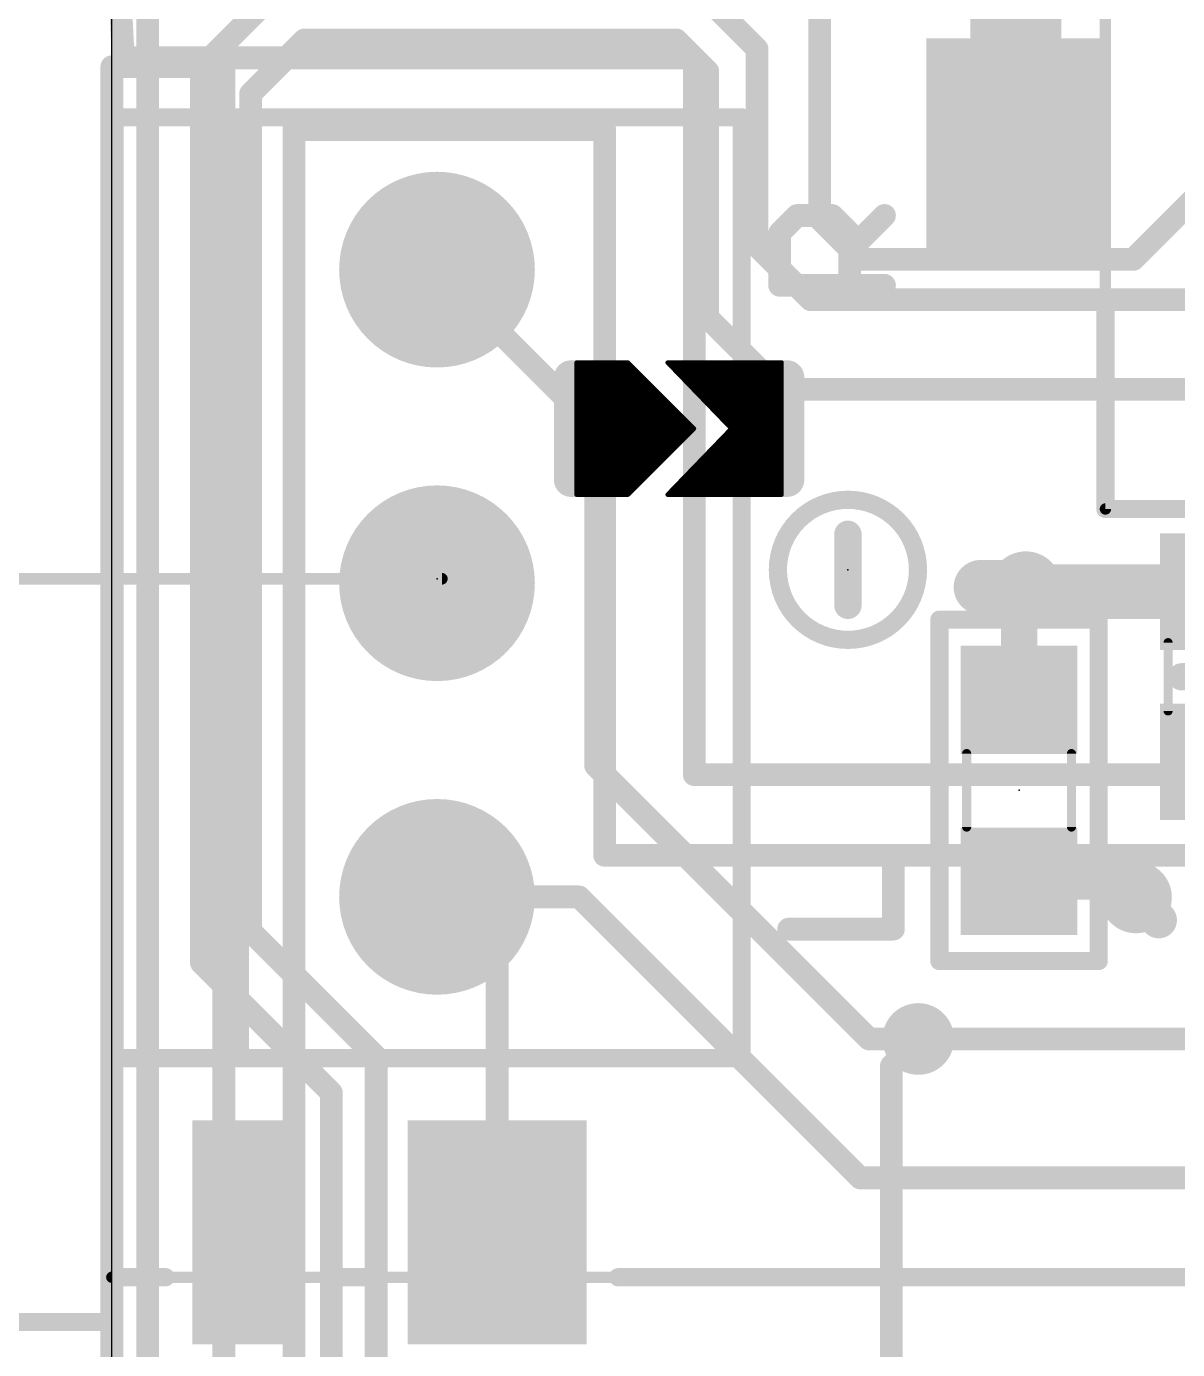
# Model space of a CAD drawing. Extents: x -21 to 68.1, y -13.1 to 62.4.
# Drawn here: x -0.95 to 11.89, y 19.08 to 33.85 of the extents above; entities that cross this region are included whole.
import ezdxf

# ---------------------------------------------------------------- set-up
doc = ezdxf.new("R2010")
doc.units = 0
for name, color, linetype in [('1', 12, 'CONTINUOUS'), ('16', 132, 'CONTINUOUS'), ('17', 110, 'CONTINUOUS'), ('18', 110, 'CONTINUOUS'), ('20', 53, 'CONTINUOUS'), ('21', 53, 'CONTINUOUS'), ('23', 53, 'CONTINUOUS'), ('24', 53, 'CONTINUOUS'), ('47', 253, 'CONTINUOUS'), ('51', 253, 'CONTINUOUS')]:
    doc.layers.add(name, color=color, linetype=linetype)

# ---------------------------------------------------------------- blocks, each defined once
blk = doc.blocks.new('RECT')
blk.add_solid([(-0.5, -0.5), (0.5, -0.5), (-0.5, 0.5), (0.5, 0.5)])
blk = doc.blocks.new('RECT121920X243840R50')
at = {"const_width": 0.1905}
blk.add_lwpolyline([(0.2858, -0.5715), (0.2858, 0.5715, 0.4142), (0.1905, 0.6668), (-0.1905, 0.6668, 0.4142), (-0.2858, 0.5715), (-0.2858, -0.5715, 0.4142), (-0.1905, -0.6668), (0.1905, -0.6668, 0.4142)], format="xyb", close=True, dxfattribs=at)
blk.add_solid([(-0.2159, -0.5969), (0.2159, -0.5969), (-0.2159, 0.5969), (0.2159, 0.5969)])
blk = doc.blocks.new('ROUNDP')
at = {"const_width": 0.5}
blk.add_lwpolyline([(0, -0.25, 1), (0, 0.25, 1), (0, -0.25)], format="xyb", dxfattribs=at)
blk = doc.blocks.new('ROUNDV')
at = {"const_width": 0.5}
blk.add_lwpolyline([(0, -0.25, 1), (0, 0.25, 1), (0, -0.25)], format="xyb", dxfattribs=at)

msp = doc.modelspace()

# ---------------------------------------------------------------- linework, layer by layer
at = {"layer": '1'}
for points, const_width in [([(10.089, 32.519), (10.089, 36.758)], 1.016), ([(1.8, 34.2), (1, 33.4)], 0.254), ([(7.2, 33.6), (6.6, 34.2)], 0.254), ([(2.15, 33.7), (1.55, 33.1)], 0.254), ([(6.3, 33.7), (2.15, 33.7)], 0.254), ([(6.65, 33.35), (6.3, 33.7)], 0.254), ([(7.2, 31.4), (7.2, 33.6)], 0.254), ([(1, 33.4), (1, 23.4)], 0.254), ([(6.65, 30.6), (6.65, 33.35)], 0.254), ([(1.55, 33.1), (1.55, 23.75)], 0.254), ([(7.8, 30.8), (7.2, 31.4)], 0.254), ([(5.4, 29.365), (3.629, 31.136)], 0.254), ([(13.45, 30.8), (7.8, 30.8)], 0.254), ([(7.45, 29.8), (6.65, 30.6)], 0.254), ([(12.3, 29.8), (7.45, 29.8)], 0.254), ([(5.4, 25.6), (5.4, 29.365)], 0.254), ([(10.256, 27.536), (10.2, 27.592)], 0.6096), ([(10.25, 27.542), (10.2, 27.592)], 0.6096), ([(10.125, 27.517), (10.2, 27.592)], 0.4064), ([(12.448, 27.542), (10.25, 27.542)], 0.6096), ([(10.125, 26.341), (10.125, 27.517)], 0.4064), ([(8.45, 22.55), (5.4, 25.6)], 0.254), ([(10.125, 24.309), (11.251, 24.309)], 0.4064), ([(11.251, 24.309), (11.43, 24.13)], 0.4064), ([(3.629, 24.136), (5.214, 24.136)], 0.254), ([(4.3, 23.465), (3.629, 24.136)], 0.254), ([(5.214, 24.136), (8.35, 21)], 0.254), ([(1.55, 23.75), (2.95, 22.35)], 0.254), ([(1, 23.4), (2.45, 21.95)], 0.254), ([(4.3, 20.391), (4.3, 23.465)], 0.254), ([(8.45, 22.55), (9, 22.55)], 0.254), ([(9, 22.55), (13.5, 22.55)], 0.254), ([(2.95, 22.35), (2.95, 18.9)], 0.254), ([(2.45, 21.95), (2.45, 18.45)], 0.254), ([(8.35, 21), (12.5, 21)], 0.254)]:
    msp.add_lwpolyline(points, dxfattribs=dict(at, const_width=const_width))
for points, const_width in [([(2.15, 33.7635, 1), (2.15, 33.6365)], 0.127), ([(2.1949, 33.6551, 1), (2.1051, 33.7449)], 0.127), ([(6.3449, 33.7449, 1), (6.2551, 33.6551)], 0.127), ([(6.3, 33.6365, 1), (6.3, 33.7635)], 0.127), ([(7.2635, 33.6, 1), (7.1365, 33.6)], 0.127), ([(7.1551, 33.5551, 1), (7.2449, 33.6449)], 0.127), ([(1.0635, 33.4, 1), (0.9365, 33.4)], 0.127), ([(0.9551, 33.4449, 1), (1.0449, 33.3551)], 0.127), ([(6.7135, 33.35, 1), (6.5865, 33.35)], 0.127), ([(6.6051, 33.3051, 1), (6.6949, 33.3949)], 0.127), ([(1.6135, 33.1, 1), (1.4865, 33.1)], 0.127), ([(1.5051, 33.1449, 1), (1.5949, 33.0551)], 0.127), ([(9.835, 32.519, 1), (10.343, 32.519)], 0.508), ([(7.2449, 31.4449, 1), (7.1551, 31.3551)], 0.127), ([(7.1365, 31.4, 1), (7.2635, 31.4)], 0.127), ([(3.6739, 31.1809, 1), (3.5841, 31.0911)], 0.127), ([(7.8, 30.8635, 1), (7.8, 30.7365)], 0.127), ([(7.7551, 30.7551, 1), (7.8449, 30.8449)], 0.127), ([(6.6949, 30.6449, 1), (6.6051, 30.5551)], 0.127), ([(6.5865, 30.6, 1), (6.7135, 30.6)], 0.127), ([(7.45, 29.8635, 1), (7.45, 29.7365)], 0.127), ([(7.4051, 29.7551, 1), (7.4949, 29.8449)], 0.127), ([(5.4635, 29.365, 1), (5.3365, 29.365)], 0.127), ([(5.3551, 29.3201, 1), (5.4449, 29.4099)], 0.127), ([(10.3078, 27.6998, 1), (10.0922, 27.4842)], 0.3048), ([(10.3078, 27.6998, 1), (10.0922, 27.4842)], 0.3048), ([(10.25, 27.6944, 1), (10.25, 27.3896)], 0.3048), ([(10.1422, 27.4342, 1), (10.3578, 27.6498)], 0.3048), ([(10.1482, 27.4282, 1), (10.3638, 27.6438)], 0.3048), ([(10.2718, 27.5202, 1), (10.1282, 27.6638)], 0.2032), ([(10.2266, 27.517, 1), (10.0234, 27.517)], 0.2032), ([(10.0532, 27.5888, 1), (10.1968, 27.4452)], 0.2032), ([(10.0234, 26.341, 1), (10.2266, 26.341)], 0.2032), ([(5.4449, 25.6449, 1), (5.3551, 25.5551)], 0.127), ([(5.3365, 25.6, 1), (5.4635, 25.6)], 0.127), ([(10.125, 24.4106, 1), (10.125, 24.2074)], 0.2032), ([(11.3228, 24.3808, 1), (11.1792, 24.2372)], 0.2032), ([(11.251, 24.2074, 1), (11.251, 24.4106)], 0.2032), ([(3.629, 24.1995, 1), (3.629, 24.0725)], 0.127), ([(3.6739, 24.1809, 1), (3.5841, 24.0911)], 0.127), ([(5.2589, 24.1809, 1), (5.1691, 24.0911)], 0.127), ([(5.214, 24.0725, 1), (5.214, 24.1995)], 0.127), ([(11.3582, 24.0582, 1), (11.5018, 24.2018)], 0.2032), ([(1.5949, 23.7949, 1), (1.5051, 23.7051)], 0.127), ([(1.4865, 23.75, 1), (1.6135, 23.75)], 0.127), ([(1.0449, 23.4449, 1), (0.9551, 23.3551)], 0.127), ([(4.3635, 23.465, 1), (4.2365, 23.465)], 0.127), ([(4.2551, 23.4201, 1), (4.3449, 23.5099)], 0.127), ([(0.9365, 23.4, 1), (1.0635, 23.4)], 0.127), ([(8.45, 22.6135, 1), (8.45, 22.4865)], 0.127), ([(8.4051, 22.5051, 1), (8.4949, 22.5949)], 0.127), ([(9, 22.6135, 1), (9, 22.4865)], 0.127), ([(9, 22.4865, 1), (9, 22.6135)], 0.127), ([(3.0135, 22.35, 1), (2.8865, 22.35)], 0.127), ([(2.9051, 22.3051, 1), (2.9949, 22.3949)], 0.127), ([(2.5135, 21.95, 1), (2.3865, 21.95)], 0.127), ([(2.4051, 21.9051, 1), (2.4949, 21.9949)], 0.127), ([(8.35, 21.0635, 1), (8.35, 20.9365)], 0.127), ([(8.3051, 20.9551, 1), (8.3949, 21.0449)], 0.127), ([(4.2365, 20.391, 1), (4.3635, 20.391)], 0.127)]:
    msp.add_lwpolyline(points, format="xyb", dxfattribs=dict(at, const_width=const_width))
at = {"layer": '16'}
for points, const_width in [([(-0.2465, 41.005), (0.127, 33.5)], 0.254), ([(7.9, 34.15), (7.9, 31.7)], 0.254), ([(0.4, 10.05), (0.4, 34)], 0.254), ([(0, 33.4), (0, 0)], 0.254), ([(1.25, 33.4), (0, 33.4)], 0.254), ([(0.127, 33.5), (6.5, 33.5)], 0.254), ([(1.25, 11.8), (1.25, 33.4)], 0.254), ([(6.5, 33.5), (6.5, 25.5)], 0.254), ([(5.5, 32.7), (2.032, 32.7)], 0.254), ([(2.032, 32.7), (2.032, 13.97)], 0.254), ([(5.5, 24.6), (5.5, 32.7)], 0.254), ([(11.4, 31.25), (12.45, 32.3)], 0.254), ([(7.9, 31.7), (8.35, 31.25)], 0.254), ([(8.35, 31.25), (11.4, 31.25)], 0.254), ([(5.7595, 30.0986), (5.188, 30.0986)], 0.0508), ([(5.188, 30.0986), (5.188, 28.6254)], 0.0508), ([(6.4961, 29.362), (5.7595, 30.0986)], 0.0508), ([(6.9152, 29.362), (6.204, 30.0986)], 0.0508), ([(6.204, 30.0986), (7.474, 30.0986)], 0.0508), ([(7.474, 30.0986), (7.474, 28.6254)], 0.0508), ([(5.188, 30.0736), (5.7845, 30.0736)], 0.0508), ([(5.188, 30.0228), (5.8353, 30.0228)], 0.0508), ([(5.188, 29.972), (5.8861, 29.972)], 0.0508), ([(6.2281, 30.0736), (7.474, 30.0736)], 0.0508), ([(6.2772, 30.0228), (7.474, 30.0228)], 0.0508), ([(6.3262, 29.972), (7.474, 29.972)], 0.0508), ([(5.188, 29.9212), (5.9369, 29.9212)], 0.0508), ([(5.188, 29.8704), (5.9877, 29.8704)], 0.0508), ([(5.188, 29.8196), (6.0385, 29.8196)], 0.0508), ([(6.3753, 29.9212), (7.474, 29.9212)], 0.0508), ([(6.4243, 29.8704), (7.474, 29.8704)], 0.0508), ([(6.4734, 29.8196), (7.474, 29.8196)], 0.0508), ([(5.188, 29.7688), (6.0893, 29.7688)], 0.0508), ([(5.188, 29.718), (6.1401, 29.718)], 0.0508), ([(5.188, 29.6672), (6.1909, 29.6672)], 0.0508), ([(6.5224, 29.7688), (7.474, 29.7688)], 0.0508), ([(6.5715, 29.718), (7.474, 29.718)], 0.0508), ([(6.6205, 29.6672), (7.474, 29.6672)], 0.0508), ([(5.188, 29.6164), (6.2417, 29.6164)], 0.0508), ([(5.188, 29.5656), (6.2925, 29.5656)], 0.0508), ([(5.188, 29.5148), (6.3433, 29.5148)], 0.0508), ([(6.6696, 29.6164), (7.474, 29.6164)], 0.0508), ([(6.7186, 29.5656), (7.474, 29.5656)], 0.0508), ([(6.7677, 29.5148), (7.474, 29.5148)], 0.0508), ([(5.188, 29.464), (6.3941, 29.464)], 0.0508), ([(5.188, 29.4132), (6.4449, 29.4132)], 0.0508), ([(5.188, 29.3624), (6.4957, 29.3624)], 0.0508), ([(5.7595, 28.6254), (6.4961, 29.362)], 0.0508), ([(6.204, 28.6254), (6.9152, 29.362)], 0.0508), ([(6.8167, 29.464), (7.474, 29.464)], 0.0508), ([(6.8658, 29.4132), (7.474, 29.4132)], 0.0508), ([(6.9148, 29.3624), (7.474, 29.3624)], 0.0508), ([(5.188, 29.3116), (6.4457, 29.3116)], 0.0508), ([(5.188, 29.2608), (6.3949, 29.2608)], 0.0508), ([(6.8175, 29.2608), (7.474, 29.2608)], 0.0508), ([(6.8665, 29.3116), (7.474, 29.3116)], 0.0508), ([(5.188, 29.21), (6.3441, 29.21)], 0.0508), ([(5.188, 29.1592), (6.2933, 29.1592)], 0.0508), ([(5.188, 29.1084), (6.2425, 29.1084)], 0.0508), ([(6.6703, 29.1084), (7.474, 29.1084)], 0.0508), ([(6.7194, 29.1592), (7.474, 29.1592)], 0.0508), ([(6.7684, 29.21), (7.474, 29.21)], 0.0508), ([(5.188, 29.0576), (6.1917, 29.0576)], 0.0508), ([(5.188, 29.0068), (6.1409, 29.0068)], 0.0508), ([(5.188, 28.956), (6.0901, 28.956)], 0.0508), ([(6.5232, 28.956), (7.474, 28.956)], 0.0508), ([(6.5722, 29.0068), (7.474, 29.0068)], 0.0508), ([(6.6213, 29.0576), (7.474, 29.0576)], 0.0508), ([(5.188, 28.9052), (6.0393, 28.9052)], 0.0508), ([(5.188, 28.8544), (5.9885, 28.8544)], 0.0508), ([(5.188, 28.8036), (5.9377, 28.8036)], 0.0508), ([(6.3761, 28.8036), (7.474, 28.8036)], 0.0508), ([(6.4251, 28.8544), (7.474, 28.8544)], 0.0508), ([(6.4742, 28.9052), (7.474, 28.9052)], 0.0508), ([(5.188, 28.7528), (5.8869, 28.7528)], 0.0508), ([(5.188, 28.702), (5.8361, 28.702)], 0.0508), ([(5.188, 28.6512), (5.7853, 28.6512)], 0.0508), ([(5.188, 28.6254), (5.7595, 28.6254)], 0.0508), ([(7.474, 28.6254), (6.204, 28.6254)], 0.0508), ([(6.2289, 28.6512), (7.474, 28.6512)], 0.0508), ([(6.278, 28.702), (7.474, 28.702)], 0.0508), ([(6.327, 28.7528), (7.474, 28.7528)], 0.0508), ([(10.2, 27.592), (9.7, 27.592)], 0.6096), ([(6.5, 25.5), (22.828, 25.5)], 0.254), ([(22.193, 24.6), (5.5, 24.6)], 0.254), ([(3.765, 24), (3.629, 24.136)], 0.254), ([(11.43, 24.13), (11.684, 23.876)], 0.4064), ([(8.7, 22.25), (9, 22.55)], 0.254), ([(8.7, 12.7), (8.7, 22.25)], 0.254)]:
    msp.add_lwpolyline(points, dxfattribs=dict(at, const_width=const_width))
for points, const_width in [([(0.0635, 33.4, 1), (-0.0635, 33.4)], 0.127), ([(0, 33.4635, 1), (0, 33.3365)], 0.127), ([(0.127, 33.5635, 1), (0.127, 33.4365)], 0.127), ([(0.0636, 33.4968, 1), (0.1904, 33.5032)], 0.127), ([(1.3135, 33.4, 1), (1.1865, 33.4)], 0.127), ([(1.25, 33.3365, 1), (1.25, 33.4635)], 0.127), ([(6.5635, 33.5, 1), (6.4365, 33.5)], 0.127), ([(6.5, 33.4365, 1), (6.5, 33.5635)], 0.127), ([(2.032, 32.7635, 1), (2.032, 32.6365)], 0.127), ([(2.0955, 32.7, 1), (1.9685, 32.7)], 0.127), ([(5.5635, 32.7, 1), (5.4365, 32.7)], 0.127), ([(5.5, 32.6365, 1), (5.5, 32.7635)], 0.127), ([(7.9449, 31.7449, 1), (7.8551, 31.6551)], 0.127), ([(7.8365, 31.7, 1), (7.9635, 31.7)], 0.127), ([(8.35, 31.3135, 1), (8.35, 31.1865)], 0.127), ([(8.3051, 31.2051, 1), (8.3949, 31.2949)], 0.127), ([(11.3551, 31.2949, 1), (11.4449, 31.2051)], 0.127), ([(11.4, 31.1865, 1), (11.4, 31.3135)], 0.127), ([(5.188, 30.1113, 1), (5.188, 30.0859)], 0.0254), ([(5.2007, 30.0986, 1), (5.1753, 30.0986)], 0.0254), ([(5.7685, 30.1076, 1), (5.7505, 30.0896)], 0.0254), ([(5.7595, 30.0859, 1), (5.7595, 30.1113)], 0.0254), ([(6.2131, 30.1074, 1), (6.1949, 30.0898)], 0.0254), ([(6.204, 30.1113, 1), (6.204, 30.0859)], 0.0254), ([(7.4867, 30.0986, 1), (7.4613, 30.0986)], 0.0254), ([(7.474, 30.0859, 1), (7.474, 30.1113)], 0.0254), ([(5.188, 30.0863, 1), (5.188, 30.0609)], 0.0254), ([(5.188, 30.0355, 1), (5.188, 30.0101)], 0.0254), ([(5.188, 29.9847, 1), (5.188, 29.9593)], 0.0254), ([(5.7845, 30.0609, 1), (5.7845, 30.0863)], 0.0254), ([(5.8353, 30.0101, 1), (5.8353, 30.0355)], 0.0254), ([(5.8861, 29.9593, 1), (5.8861, 29.9847)], 0.0254), ([(6.2281, 30.0863, 1), (6.2281, 30.0609)], 0.0254), ([(6.2772, 30.0355, 1), (6.2772, 30.0101)], 0.0254), ([(6.3262, 29.9847, 1), (6.3262, 29.9593)], 0.0254), ([(7.474, 30.0609, 1), (7.474, 30.0863)], 0.0254), ([(7.474, 30.0101, 1), (7.474, 30.0355)], 0.0254), ([(7.474, 29.9593, 1), (7.474, 29.9847)], 0.0254), ([(5.188, 29.9339, 1), (5.188, 29.9085)], 0.0254), ([(5.188, 29.8831, 1), (5.188, 29.8577)], 0.0254), ([(5.188, 29.8323, 1), (5.188, 29.8069)], 0.0254), ([(5.9369, 29.9085, 1), (5.9369, 29.9339)], 0.0254), ([(5.9877, 29.8577, 1), (5.9877, 29.8831)], 0.0254), ([(6.0385, 29.8069, 1), (6.0385, 29.8323)], 0.0254), ([(6.3753, 29.9339, 1), (6.3753, 29.9085)], 0.0254), ([(6.4243, 29.8831, 1), (6.4243, 29.8577)], 0.0254), ([(6.4734, 29.8323, 1), (6.4734, 29.8069)], 0.0254), ([(7.474, 29.9085, 1), (7.474, 29.9339)], 0.0254), ([(7.474, 29.8577, 1), (7.474, 29.8831)], 0.0254), ([(7.474, 29.8069, 1), (7.474, 29.8323)], 0.0254), ([(5.188, 29.7815, 1), (5.188, 29.7561)], 0.0254), ([(5.188, 29.7307, 1), (5.188, 29.7053)], 0.0254), ([(5.188, 29.6799, 1), (5.188, 29.6545)], 0.0254), ([(6.0893, 29.7561, 1), (6.0893, 29.7815)], 0.0254), ([(6.1401, 29.7053, 1), (6.1401, 29.7307)], 0.0254), ([(6.1909, 29.6545, 1), (6.1909, 29.6799)], 0.0254), ([(6.5224, 29.7815, 1), (6.5224, 29.7561)], 0.0254), ([(6.5715, 29.7307, 1), (6.5715, 29.7053)], 0.0254), ([(6.6205, 29.6799, 1), (6.6205, 29.6545)], 0.0254), ([(7.474, 29.7561, 1), (7.474, 29.7815)], 0.0254), ([(7.474, 29.7053, 1), (7.474, 29.7307)], 0.0254), ([(7.474, 29.6545, 1), (7.474, 29.6799)], 0.0254), ([(5.188, 29.6291, 1), (5.188, 29.6037)], 0.0254), ([(5.188, 29.5783, 1), (5.188, 29.5529)], 0.0254), ([(5.188, 29.5275, 1), (5.188, 29.5021)], 0.0254), ([(6.2417, 29.6037, 1), (6.2417, 29.6291)], 0.0254), ([(6.2925, 29.5529, 1), (6.2925, 29.5783)], 0.0254), ([(6.3433, 29.5021, 1), (6.3433, 29.5275)], 0.0254), ([(6.6696, 29.6291, 1), (6.6696, 29.6037)], 0.0254), ([(6.7186, 29.5783, 1), (6.7186, 29.5529)], 0.0254), ([(6.7677, 29.5275, 1), (6.7677, 29.5021)], 0.0254), ([(7.474, 29.6037, 1), (7.474, 29.6291)], 0.0254), ([(7.474, 29.5529, 1), (7.474, 29.5783)], 0.0254), ([(7.474, 29.5021, 1), (7.474, 29.5275)], 0.0254), ([(5.188, 29.4767, 1), (5.188, 29.4513)], 0.0254), ([(5.188, 29.4259, 1), (5.188, 29.4005)], 0.0254), ([(5.188, 29.3751, 1), (5.188, 29.3497)], 0.0254), ([(6.3941, 29.4513, 1), (6.3941, 29.4767)], 0.0254), ([(6.4449, 29.4005, 1), (6.4449, 29.4259)], 0.0254), ([(6.5051, 29.353, 1), (6.4871, 29.371)], 0.0254), ([(6.4957, 29.3497, 1), (6.4957, 29.3751)], 0.0254), ([(6.8167, 29.4767, 1), (6.8167, 29.4513)], 0.0254), ([(6.8658, 29.4259, 1), (6.8658, 29.4005)], 0.0254), ([(6.9148, 29.3751, 1), (6.9148, 29.3497)], 0.0254), ([(6.9243, 29.3532, 1), (6.9061, 29.3708)], 0.0254), ([(7.474, 29.4513, 1), (7.474, 29.4767)], 0.0254), ([(7.474, 29.4005, 1), (7.474, 29.4259)], 0.0254), ([(7.474, 29.3497, 1), (7.474, 29.3751)], 0.0254), ([(5.188, 29.3243, 1), (5.188, 29.2989)], 0.0254), ([(5.188, 29.2735, 1), (5.188, 29.2481)], 0.0254), ([(6.3949, 29.2481, 1), (6.3949, 29.2735)], 0.0254), ([(6.4457, 29.2989, 1), (6.4457, 29.3243)], 0.0254), ([(6.4871, 29.353, 1), (6.5051, 29.371)], 0.0254), ([(6.8175, 29.2735, 1), (6.8175, 29.2481)], 0.0254), ([(6.8665, 29.3243, 1), (6.8665, 29.2989)], 0.0254), ([(6.9061, 29.3532, 1), (6.9243, 29.3708)], 0.0254), ([(7.474, 29.2989, 1), (7.474, 29.3243)], 0.0254), ([(7.474, 29.2481, 1), (7.474, 29.2735)], 0.0254), ([(5.188, 29.2227, 1), (5.188, 29.1973)], 0.0254), ([(5.188, 29.1719, 1), (5.188, 29.1465)], 0.0254), ([(5.188, 29.1211, 1), (5.188, 29.0957)], 0.0254), ([(6.2425, 29.0957, 1), (6.2425, 29.1211)], 0.0254), ([(6.2933, 29.1465, 1), (6.2933, 29.1719)], 0.0254), ([(6.3441, 29.1973, 1), (6.3441, 29.2227)], 0.0254), ([(6.6703, 29.1211, 1), (6.6703, 29.0957)], 0.0254), ([(6.7194, 29.1719, 1), (6.7194, 29.1465)], 0.0254), ([(6.7684, 29.2227, 1), (6.7684, 29.1973)], 0.0254), ([(7.474, 29.1973, 1), (7.474, 29.2227)], 0.0254), ([(7.474, 29.1465, 1), (7.474, 29.1719)], 0.0254), ([(7.474, 29.0957, 1), (7.474, 29.1211)], 0.0254), ([(5.188, 29.0703, 1), (5.188, 29.0449)], 0.0254), ([(5.188, 29.0195, 1), (5.188, 28.9941)], 0.0254), ([(5.188, 28.9687, 1), (5.188, 28.9433)], 0.0254), ([(6.0901, 28.9433, 1), (6.0901, 28.9687)], 0.0254), ([(6.1409, 28.9941, 1), (6.1409, 29.0195)], 0.0254), ([(6.1917, 29.0449, 1), (6.1917, 29.0703)], 0.0254), ([(6.5232, 28.9687, 1), (6.5232, 28.9433)], 0.0254), ([(6.5722, 29.0195, 1), (6.5722, 28.9941)], 0.0254), ([(6.6213, 29.0703, 1), (6.6213, 29.0449)], 0.0254), ([(7.474, 29.0449, 1), (7.474, 29.0703)], 0.0254), ([(7.474, 28.9941, 1), (7.474, 29.0195)], 0.0254), ([(7.474, 28.9433, 1), (7.474, 28.9687)], 0.0254), ([(5.188, 28.9179, 1), (5.188, 28.8925)], 0.0254), ([(5.188, 28.8671, 1), (5.188, 28.8417)], 0.0254), ([(5.188, 28.8163, 1), (5.188, 28.7909)], 0.0254), ([(5.9377, 28.7909, 1), (5.9377, 28.8163)], 0.0254), ([(5.9885, 28.8417, 1), (5.9885, 28.8671)], 0.0254), ([(6.0393, 28.8925, 1), (6.0393, 28.9179)], 0.0254), ([(6.3761, 28.8163, 1), (6.3761, 28.7909)], 0.0254), ([(6.4251, 28.8671, 1), (6.4251, 28.8417)], 0.0254), ([(6.4742, 28.9179, 1), (6.4742, 28.8925)], 0.0254), ([(7.474, 28.8925, 1), (7.474, 28.9179)], 0.0254), ([(7.474, 28.8417, 1), (7.474, 28.8671)], 0.0254), ([(7.474, 28.7909, 1), (7.474, 28.8163)], 0.0254), ([(5.188, 28.7655, 1), (5.188, 28.7401)], 0.0254), ([(5.188, 28.7147, 1), (5.188, 28.6893)], 0.0254), ([(5.188, 28.6639, 1), (5.188, 28.6385)], 0.0254), ([(5.188, 28.6381, 1), (5.188, 28.6127)], 0.0254), ([(5.7505, 28.6344, 1), (5.7685, 28.6164)], 0.0254), ([(5.7595, 28.6127, 1), (5.7595, 28.6381)], 0.0254), ([(5.7853, 28.6385, 1), (5.7853, 28.6639)], 0.0254), ([(5.8361, 28.6893, 1), (5.8361, 28.7147)], 0.0254), ([(5.8869, 28.7401, 1), (5.8869, 28.7655)], 0.0254), ([(6.204, 28.6381, 1), (6.204, 28.6127)], 0.0254), ([(6.1949, 28.6342, 1), (6.2131, 28.6166)], 0.0254), ([(6.2289, 28.6639, 1), (6.2289, 28.6385)], 0.0254), ([(6.278, 28.7147, 1), (6.278, 28.6893)], 0.0254), ([(6.327, 28.7655, 1), (6.327, 28.7401)], 0.0254), ([(7.474, 28.7401, 1), (7.474, 28.7655)], 0.0254), ([(7.474, 28.6893, 1), (7.474, 28.7147)], 0.0254), ([(7.474, 28.6385, 1), (7.474, 28.6639)], 0.0254), ([(7.474, 28.6127, 1), (7.474, 28.6381)], 0.0254), ([(5.1753, 28.6254, 1), (5.2007, 28.6254)], 0.0254), ([(7.4613, 28.6254, 1), (7.4867, 28.6254)], 0.0254), ([(9.7, 27.7444, 1), (9.7, 27.4396)], 0.3048), ([(10.2, 27.4396, 1), (10.2, 27.7444)], 0.3048), ([(6.5, 25.5635, 1), (6.5, 25.4365)], 0.127), ([(6.4365, 25.5, 1), (6.5635, 25.5)], 0.127), ([(5.5, 24.6635, 1), (5.5, 24.5365)], 0.127), ([(5.4365, 24.6, 1), (5.5635, 24.6)], 0.127), ([(3.6739, 24.1809, 1), (3.5841, 24.0911)], 0.127), ([(11.5018, 24.2018, 1), (11.3582, 24.0582)], 0.2032), ([(3.7201, 23.9551, 1), (3.8099, 24.0449)], 0.127), ([(11.6122, 23.8042, 1), (11.7558, 23.9478)], 0.2032), ([(9.0449, 22.5051, 1), (8.9551, 22.5949)], 0.127), ([(8.7635, 22.25, 1), (8.6365, 22.25)], 0.127), ([(8.6551, 22.2949, 1), (8.7449, 22.2051)], 0.127)]:
    msp.add_lwpolyline(points, format="xyb", dxfattribs=dict(at, const_width=const_width))
at = {"layer": '20'}
msp.add_line((0, 2.54), (0, 38.1), dxfattribs=at)
at = {"layer": '21'}
for points, const_width in [([(1.429, 32.836), (0.029, 32.836)], 0.2032), ([(0.029, 32.836), (0.029, 22.336)], 0.2032), ([(7.029, 32.836), (1.429, 32.836)], 0.2032), ([(1.429, 32.836), (1.429, 22.336)], 0.2032), ([(7.029, 22.336), (7.029, 32.836)], 0.2032), ([(7.4536, 31.5457), (7.6485, 31.7406)], 0.254), ([(7.6485, 31.7406), (8.0383, 31.7406)], 0.254), ([(8.0383, 31.7406), (8.2332, 31.5457)], 0.254), ([(8.2332, 31.3508), (8.623, 31.7406)], 0.254), ([(7.4536, 30.961), (7.4536, 31.5457)], 0.254), ([(8.2332, 31.5457), (8.2332, 30.961)], 0.254), ([(8.623, 30.961), (7.4536, 30.961)], 0.254), ([(11.089, 30.781), (11.089, 28.465)], 0.2032), ([(11.089, 28.465), (14.097, 28.465)], 0.2032), ([(8.215, 28.1828), (8.215, 27.3891)], 0.3048), ([(9.236, 23.42), (9.236, 27.23)], 0.2032), ([(9.236, 27.23), (11.014, 27.23)], 0.2032), ([(11.014, 27.23), (11.014, 23.42)], 0.2032), ([(11.94, 26.592), (12.956, 26.592)], 0.3048), ([(8.723, 23.776), (8.723, 24.5556)], 0.254), ([(7.5536, 23.776), (8.723, 23.776)], 0.254), ([(11.014, 23.42), (9.236, 23.42)], 0.2032), ([(0.029, 22.336), (1.429, 22.336)], 0.2032), ([(1.429, 22.336), (7.029, 22.336)], 0.2032), ([(0, 19.891), (0, 13.891)], 0.2032), ([(0, 19.891), (0.6, 19.891)], 0.2032), ([(2.4, 19.891), (3, 19.891)], 0.2032), ([(14.5, 19.891), (5.65, 19.891)], 0.2032)]:
    msp.add_lwpolyline(points, dxfattribs=dict(at, const_width=const_width))
for points, const_width in [([(0.029, 32.8868, 1), (0.029, 32.7852)], 0.1016), ([(0.0798, 32.836, 1), (-0.0218, 32.836)], 0.1016), ([(1.429, 32.8868, 1), (1.429, 32.7852)], 0.1016), ([(1.4798, 32.836, 1), (1.3782, 32.836)], 0.1016), ([(1.429, 32.7852, 1), (1.429, 32.8868)], 0.1016), ([(7.0798, 32.836, 1), (6.9782, 32.836)], 0.1016), ([(7.029, 32.7852, 1), (7.029, 32.8868)], 0.1016), ([(7.6485, 31.8041, 1), (7.6485, 31.6771)], 0.127), ([(7.6934, 31.6957, 1), (7.6036, 31.7855)], 0.127), ([(8.0832, 31.7855, 1), (7.9934, 31.6957)], 0.127), ([(8.0383, 31.6771, 1), (8.0383, 31.8041)], 0.127), ([(8.6679, 31.6957, 1), (8.5781, 31.7855)], 0.127), ([(7.5171, 31.5457, 1), (7.3901, 31.5457)], 0.127), ([(7.4087, 31.5906, 1), (7.4985, 31.5008)], 0.127), ([(8.2967, 31.5457, 1), (8.1697, 31.5457)], 0.127), ([(8.1883, 31.5008, 1), (8.2781, 31.5906)], 0.127), ([(8.1883, 31.3957, 1), (8.2781, 31.3059)], 0.127), ([(7.4536, 31.0245, 1), (7.4536, 30.8975)], 0.127), ([(7.3901, 30.961, 1), (7.5171, 30.961)], 0.127), ([(8.1697, 30.961, 1), (8.2967, 30.961)], 0.127), ([(8.623, 30.8975, 1), (8.623, 31.0245)], 0.127), ([(11.1398, 30.781, 1), (11.0382, 30.781)], 0.1016), ([(8.215, 27.0043, 1), (8.215, 28.5677, 1), (8.215, 27.0043)], 0.2032), ([(11.089, 28.5158, 1), (11.089, 28.4142)], 0.1016), ([(11.0382, 28.465, 1), (11.1398, 28.465)], 0.1016), ([(8.2912, 28.1828, 1), (8.1388, 28.1828)], 0.1524), ([(8.1388, 27.3891, 1), (8.2912, 27.3891)], 0.1524), ([(9.2868, 27.23, 1), (9.1852, 27.23)], 0.1016), ([(9.236, 27.2808, 1), (9.236, 27.1792)], 0.1016), ([(11.0648, 27.23, 1), (10.9632, 27.23)], 0.1016), ([(11.014, 27.1792, 1), (11.014, 27.2808)], 0.1016), ([(11.94, 26.6682, 1), (11.94, 26.5158)], 0.1524), ([(8.7865, 24.5556, 1), (8.6595, 24.5556)], 0.127), ([(7.5536, 23.8395, 1), (7.5536, 23.7125)], 0.127), ([(8.6595, 23.776, 1), (8.7865, 23.776)], 0.127), ([(8.723, 23.7125, 1), (8.723, 23.8395)], 0.127), ([(9.236, 23.4708, 1), (9.236, 23.3692)], 0.1016), ([(11.014, 23.3692, 1), (11.014, 23.4708)], 0.1016), ([(9.1852, 23.42, 1), (9.2868, 23.42)], 0.1016), ([(10.9632, 23.42, 1), (11.0648, 23.42)], 0.1016), ([(0.029, 22.3868, 1), (0.029, 22.2852)], 0.1016), ([(-0.0218, 22.336, 1), (0.0798, 22.336)], 0.1016), ([(1.429, 22.3868, 1), (1.429, 22.2852)], 0.1016), ([(1.3782, 22.336, 1), (1.4798, 22.336)], 0.1016), ([(1.429, 22.2852, 1), (1.429, 22.3868)], 0.1016), ([(6.9782, 22.336, 1), (7.0798, 22.336)], 0.1016), ([(7.029, 22.2852, 1), (7.029, 22.3868)], 0.1016), ([(0.0508, 19.891, 1), (-0.0508, 19.891)], 0.1016), ([(0, 19.9418, 1), (0, 19.8402)], 0.1016), ([(0.6, 19.8402, 1), (0.6, 19.9418)], 0.1016), ([(2.4, 19.9418, 1), (2.4, 19.8402)], 0.1016), ([(3, 19.8402, 1), (3, 19.9418)], 0.1016), ([(5.65, 19.9418, 1), (5.65, 19.8402)], 0.1016)]:
    msp.add_lwpolyline(points, format="xyb", dxfattribs=dict(at, const_width=const_width))
at = {"layer": '23'}
for p in [(8.215, 27.786), (3.629, 27.686), (10.125, 25.325)]:
    msp.add_point(p, dxfattribs=at)
at = {"layer": '24'}
msp.add_point((6.331, 29.362), dxfattribs=at)
at = {"layer": '47', "const_width": 0.13}
msp.add_lwpolyline([(3.683, 27.686), (-8.3, 27.686)], dxfattribs=at)
at = {"layer": '47', "const_width": 0.065}
msp.add_lwpolyline([(3.683, 27.6535, 1), (3.683, 27.7185)], format="xyb", dxfattribs=at)
at = {"layer": '51'}
for points, const_width in [([(11.089, 42.719), (11.089, 28.465)], 0.127), ([(11.089, 28.465), (14.097, 28.465)], 0.127), ([(11.788, 26.211), (11.788, 26.973)], 0.1016), ([(9.54, 24.915), (9.54, 25.735)], 0.1016), ([(10.71, 24.915), (10.71, 25.735)], 0.1016), ([(0, 19.391), (0, 19.841)], 0.2032), ([(0, 19.891), (14.5, 19.891)], 0.127), ([(0, 19.391), (-2.5, 19.391)], 0.2032), ([(0, 14.391), (0, 19.391)], 0.2032)]:
    msp.add_lwpolyline(points, dxfattribs=dict(at, const_width=const_width))
for points, const_width in [([(11.089, 28.4967, 1), (11.089, 28.4333)], 0.0635), ([(11.0572, 28.465, 1), (11.1208, 28.465)], 0.0635), ([(11.8134, 26.973, 1), (11.7626, 26.973)], 0.0508), ([(11.7626, 26.211, 1), (11.8134, 26.211)], 0.0508), ([(9.5654, 25.735, 1), (9.5146, 25.735)], 0.0508), ([(10.7354, 25.735, 1), (10.6846, 25.735)], 0.0508), ([(9.5146, 24.915, 1), (9.5654, 24.915)], 0.0508), ([(10.6846, 24.915, 1), (10.7354, 24.915)], 0.0508), ([(0.0508, 19.841, 1), (-0.0508, 19.841)], 0.1016), ([(0, 19.9228, 1), (0, 19.8593)], 0.0635), ([(0.0508, 19.391, 1), (-0.0508, 19.391)], 0.1016), ([(0, 19.3402, 1), (0, 19.4418)], 0.1016), ([(-0.0508, 19.391, 1), (0.0508, 19.391)], 0.1016)]:
    msp.add_lwpolyline(points, format="xyb", dxfattribs=dict(at, const_width=const_width))

# ---------------------------------------------------------------- block references
at = {"layer": '1'}
for p, xscale, yscale, rotation in [((10.089, 32.519), 2.4, 2, 270), ((12.448, 27.542), 1.3, 1.5, 90), ((10.125, 26.341), 1.2, 1.3, 90), ((12.448, 25.642), 1.3, 1.5, 90), ((10.125, 24.309), 1.2, 1.3, 90)]:
    msp.add_blockref('RECT', p, dxfattribs=dict(at, xscale=xscale, yscale=yscale, rotation=rotation))
at = {"layer": '1', "yscale": 2.5}
for p, xscale in [((1.5, 20.391), 1.2), ((4.3, 20.391), 2)]:
    msp.add_blockref('RECT', p, dxfattribs=dict(at, xscale=xscale))
at = {"layer": '16'}
for p in [(5.315, 29.362), (7.347, 29.362)]:
    msp.add_blockref('RECT121920X243840R50', p, dxfattribs=at)
at = {"layer": '17', "xscale": 2.1844, "yscale": 2.1844, "rotation": 270}
for p in [(3.629, 31.136), (3.629, 31.136), (3.629, 27.636), (3.629, 27.636), (3.629, 24.136), (3.629, 24.136)]:
    msp.add_blockref('ROUNDP', p, dxfattribs=at)
at = {"layer": '18', "xscale": 0.8001, "yscale": 0.8001}
for p in [(10.2, 27.592), (10.2, 27.592), (11.43, 24.13), (11.43, 24.13), (9, 22.55), (9, 22.55)]:
    msp.add_blockref('ROUNDV', p, dxfattribs=at)
at = {"layer": '51', "rotation": 90}
for p, xscale, yscale in [((12.4469, 27.3227), 0.7501, 1.4501), ((10.125, 26.0564), 0.65, 1.3), ((12.4469, 25.8749), 0.7501, 1.4501), ((10.125, 24.5832), 0.65, 1.3)]:
    msp.add_blockref('RECT', p, dxfattribs=dict(at, xscale=xscale, yscale=yscale))
at = {"layer": '51', "yscale": 1.4}
for p, xscale in [((1.5, 20.591), 0.9), ((4.3, 20.591), 1.6)]:
    msp.add_blockref('RECT', p, dxfattribs=dict(at, xscale=xscale))

doc.saveas('drawing.dxf')
